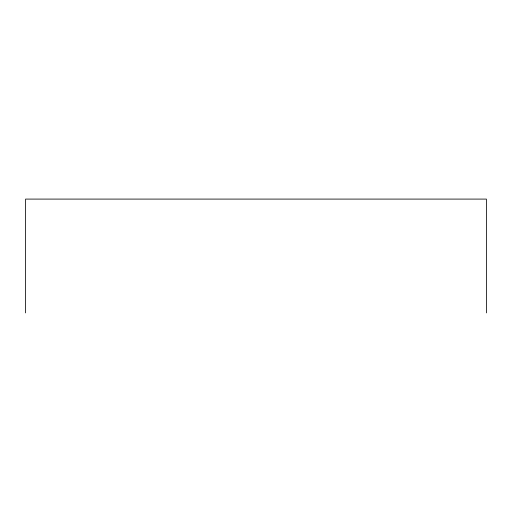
<?xml version="1.0" encoding="UTF-8"?>
<svg xmlns="http://www.w3.org/2000/svg" width="512" height="512" viewBox="0 0 512 512"><rect width="100%" height="100%" fill="white"/><g stroke="black" fill="none" stroke-linecap="round" stroke-linejoin="round"><path stroke-width="0.77" d="M486.4 312.909L486.4 199.091L25.6 199.091L25.6 312.909"/></g></svg>
